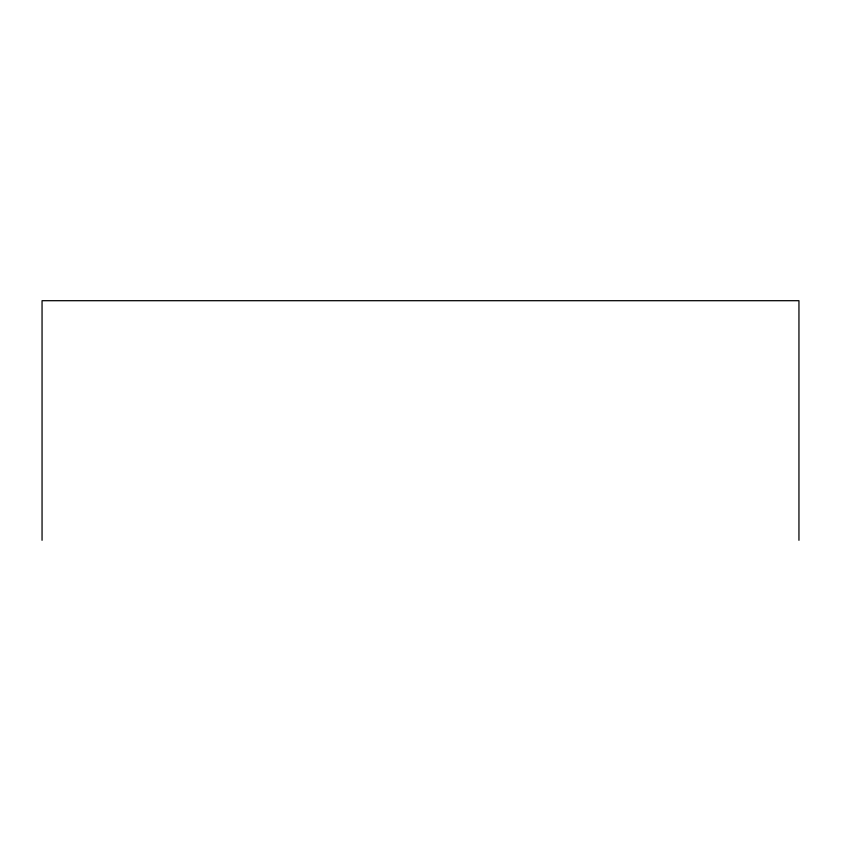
<?xml version="1.0" encoding="UTF-8"?>
<svg xmlns="http://www.w3.org/2000/svg" width="841" height="841" viewBox="0 0 841 841"><rect width="100%" height="100%" fill="white"/><g stroke="black" fill="none" stroke-linecap="round" stroke-linejoin="round"><path stroke-width="1.26" d="M798.95 540.3L798.95 300.7L42.05 300.7L42.05 540.3"/></g></svg>
